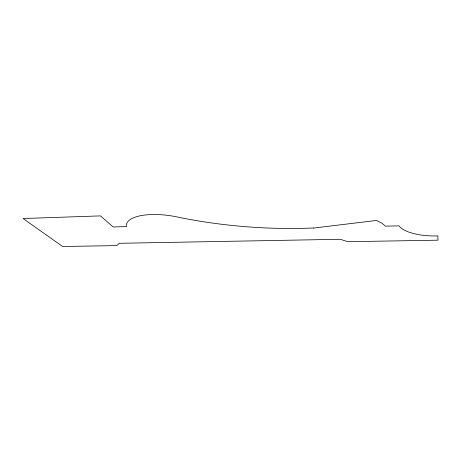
<?xml version="1.0" encoding="UTF-8"?>
<svg xmlns="http://www.w3.org/2000/svg" width="461" height="461" viewBox="0 0 461 461"><rect width="100%" height="100%" fill="white"/><g stroke="black" fill="none" stroke-linecap="round" stroke-linejoin="round"><path stroke-width="0.69" d="M313.549 228.068L313.313 228.005A370.65 241.12 5.8 0 1 179.467 217.483A41.83 15.253 8.4 0 0 126.504 226.593L113.112 226.968L100.44 215.886L23.05 218.531L62.65 246.508L116.714 245.592L119.376 243.293L340.195 239.288L347.871 241.697L437.95 240.181L437.892 235.905A39.496 15.08 -1.6 0 1 398.99 225.844L385.459 226.172L381.812 223.141L376.47 220.444L313.549 228.068"/></g></svg>
